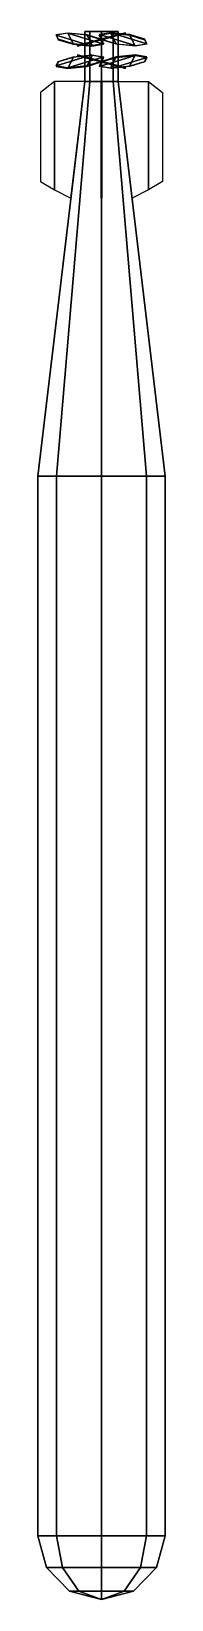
# Model space of a CAD drawing. Extents: x -0.23 to 0.23, y -2.82 to 2.82.
import ezdxf

# ---------------------------------------------------------------- set-up
doc = ezdxf.new("R2010")
doc.units = 0
doc.layers.add('TORPEDO', color=1, linetype='CONTINUOUS')

msp = doc.modelspace()

# ---------------------------------------------------------------- linework, layer by layer
at = {"layer": 'TORPEDO'}
for points in [[(-0.06, 2.82), (-0.0424, 2.82, -0.0424), (-0.0424, 2.64, -0.0424), (-0.06, 2.64)], [(-0.06, 2.82), (0.0424, 2.82, 0.0424), (0.06, 2.82), (-0.0424, 2.82, -0.0424)], [(-0.0424, 2.82, 0.0424), (-0.06, 2.82), (-0.06, 2.64), (-0.0424, 2.64, 0.0424)], [(-0.0424, 2.82, 0.0424), (0, 2.82, 0.06), (0.0424, 2.82, 0.0424), (-0.06, 2.82)], [(-0.0424, 2.82, -0.0424), (0.06, 2.82), (0.0424, 2.82, -0.0424), (0, 2.82, -0.06)], [(-0.0424, 2.82, -0.0424), (0, 2.82, -0.06), (0, 2.64, -0.06), (-0.0424, 2.64, -0.0424)], [(0, 2.82, 0.06), (-0.0424, 2.82, 0.0424), (-0.0424, 2.64, 0.0424), (0, 2.64, 0.06)], [(0, 2.82, -0.06), (0.0424, 2.82, -0.0424), (0.0424, 2.64, -0.0424), (0, 2.64, -0.06)], [(0.0424, 2.82, 0.0424), (0, 2.82, 0.06), (0, 2.64, 0.06), (0.0424, 2.64, 0.0424)], [(0.0424, 2.82, -0.0424), (0.06, 2.82), (0.06, 2.64), (0.0424, 2.64, -0.0424)], [(0.06, 2.82), (0.0424, 2.82, 0.0424), (0.0424, 2.64, 0.0424), (0.06, 2.64)], [(-0.1639, 2.8065, -0.0234), (-0.0346, 2.7667, -0.1201), (0.0078, 2.7736, -0.0662), (-0.1215, 2.8133, 0.0305)], [(-0.156, 2.79, -0.0898), (-0.1024, 2.7736, -0.1298), (-0.0346, 2.7667, -0.1201), (-0.1639, 2.8065, -0.0234)], [(-0.1558, 2.792, -0.0902), (-0.1637, 2.8084, -0.0238), (-0.1213, 2.8153, 0.0301), (-0.1022, 2.7755, -0.1303)], [(-0.1215, 2.8133, 0.0305), (0.0078, 2.7736, -0.0662), (-0.0001, 2.79, 0.0002), (-0.0537, 2.8065, 0.0403)], [(-0.1022, 2.7755, -0.1303), (-0.1213, 2.8153, 0.0301), (-0.0534, 2.8084, 0.0398), (-0.0343, 2.7687, -0.1205)], [(-0.0617, 2.7755, 0.1536), (0.0867, 2.8153, 0.09), (0.0612, 2.8084, 0.0264), (-0.0872, 2.7687, 0.09)], [(-0.0872, 2.7687, 0.09), (0.0612, 2.8084, 0.0264), (-0.0003, 2.792), (-0.0617, 2.7755, 0.0264)], [(0.0617, 2.8065, 0.1536), (-0.0867, 2.7667, 0.09), (-0.0612, 2.7736, 0.0264), (0.0872, 2.8133, 0.09)], [(0.0003, 2.79, 0.18), (-0.0612, 2.7736, 0.1536), (-0.0867, 2.7667, 0.09), (0.0617, 2.8065, 0.1536)], [(-0.0003, 2.792, 0.18), (0.0612, 2.8084, 0.1536), (0.0867, 2.8153, 0.09), (-0.0617, 2.7755, 0.1536)], [(0.0872, 2.8133, 0.09), (-0.0612, 2.7736, 0.0264), (0.0003, 2.79), (0.0617, 2.8065, 0.0264)], [(-0.0343, 2.7687, -0.1205), (-0.0534, 2.8084, 0.0398), (0.0001, 2.792, -0.0002), (0.008, 2.7755, -0.0666)], [(0.0343, 2.8133, -0.1205), (0.0534, 2.7736, 0.0398), (-0.0001, 2.79, -0.0002), (-0.008, 2.8065, -0.0666)], [(0.1639, 2.7755, -0.0234), (0.0346, 2.8153, -0.1201), (-0.0078, 2.8084, -0.0662), (0.1215, 2.7687, 0.0305)], [(0.1215, 2.7687, 0.0305), (-0.0078, 2.8084, -0.0662), (0.0001, 2.792, 0.0002), (0.0537, 2.7755, 0.0403)], [(0.1022, 2.8065, -0.1303), (0.1213, 2.7667, 0.0301), (0.0534, 2.7736, 0.0398), (0.0343, 2.8133, -0.1205)], [(0.156, 2.792, -0.0898), (0.1024, 2.8084, -0.1298), (0.0346, 2.8153, -0.1201), (0.1639, 2.7755, -0.0234)], [(0.1558, 2.79, -0.0902), (0.1637, 2.7736, -0.0238), (0.1213, 2.7667, 0.0301), (0.1022, 2.8065, -0.1303)], [(-0.156, 2.712, 0.0898), (-0.1024, 2.7284, 0.1298), (-0.0346, 2.7353, 0.1201), (-0.1639, 2.6955, 0.0234)], [(-0.1639, 2.6955, 0.0234), (-0.0346, 2.7353, 0.1201), (0.0078, 2.7284, 0.0662), (-0.1215, 2.6887, -0.0305)], [(-0.1558, 2.71, 0.0902), (-0.1637, 2.6936, 0.0238), (-0.1213, 2.6867, -0.0301), (-0.1022, 2.7265, 0.1303)], [(-0.1215, 2.6887, -0.0305), (0.0078, 2.7284, 0.0662), (-0.0001, 2.712, -0.0002), (-0.0537, 2.6955, -0.0403)], [(-0.1022, 2.7265, 0.1303), (-0.1213, 2.6867, -0.0301), (-0.0534, 2.6936, -0.0398), (-0.0343, 2.7333, 0.1205)], [(-0.0872, 2.7333, -0.09), (0.0612, 2.6936, -0.0264), (-0.0003, 2.71), (-0.0617, 2.7265, -0.0264)], [(-0.0617, 2.7265, -0.1536), (0.0867, 2.6867, -0.09), (0.0612, 2.6936, -0.0264), (-0.0872, 2.7333, -0.09)], [(0.0617, 2.6955, -0.1536), (-0.0867, 2.7353, -0.09), (-0.0612, 2.7284, -0.0264), (0.0872, 2.6887, -0.09)], [(0.0003, 2.712, -0.18), (-0.0612, 2.7284, -0.1536), (-0.0867, 2.7353, -0.09), (0.0617, 2.6955, -0.1536)], [(-0.0003, 2.71, -0.18), (0.0612, 2.6936, -0.1536), (0.0867, 2.6867, -0.09), (-0.0617, 2.7265, -0.1536)], [(0.0872, 2.6887, -0.09), (-0.0612, 2.7284, -0.0264), (0.0003, 2.712), (0.0617, 2.6955, -0.0264)], [(-0.0343, 2.7333, 0.1205), (-0.0534, 2.6936, -0.0398), (0.0001, 2.71, 0.0002), (0.008, 2.7265, 0.0666)], [(0.0343, 2.6887, 0.1205), (0.0534, 2.7284, -0.0398), (-0.0001, 2.712, 0.0002), (-0.008, 2.6955, 0.0666)], [(0.1215, 2.7333, -0.0305), (-0.0078, 2.6936, 0.0662), (0.0001, 2.71, -0.0002), (0.0537, 2.7265, -0.0403)], [(0.1639, 2.7265, 0.0234), (0.0346, 2.6867, 0.1201), (-0.0078, 2.6936, 0.0662), (0.1215, 2.7333, -0.0305)], [(0.1022, 2.6955, 0.1303), (0.1213, 2.7353, -0.0301), (0.0534, 2.7284, -0.0398), (0.0343, 2.6887, 0.1205)], [(0.156, 2.71, 0.0898), (0.1024, 2.6936, 0.1298), (0.0346, 2.6867, 0.1201), (0.1639, 2.7265, 0.0234)], [(0.1558, 2.712, 0.0902), (0.1637, 2.7284, 0.0238), (0.1213, 2.7353, -0.0301), (0.1022, 2.6955, 0.1303)], [(-0.1626, 1.22, -0.1626), (-0.23, 1.22), (-0.06, 2.64), (-0.0424, 2.64, -0.0424)], [(-0.23, 1.22), (-0.1626, 1.22, 0.1626), (-0.0424, 2.64, 0.0424), (-0.06, 2.64)], [(-0.17, 2.64, 0.001), (-0.22, 2.6, 0.001), (-0.22, 2.28, 0.001), (-0.17, 2.25, 0.001)], [(-0.17, 2.64, -0.001), (-0.22, 2.6, -0.001), (-0.22, 2.28, -0.001), (-0.17, 2.25, -0.001)], [(-0.06, 2.64, 0.001), (-0.17, 2.64, 0.001), (-0.17, 2.25, 0.001), (-0.1103, 2.2201, 0.001)], [(-0.06, 2.64, -0.001), (-0.17, 2.64, -0.001), (-0.17, 2.25, -0.001), (-0.1103, 2.2201, -0.001)], [(0, 1.22, -0.23), (-0.1626, 1.22, -0.1626), (-0.0424, 2.64, -0.0424), (0, 2.64, -0.06)], [(-0.1626, 1.22, 0.1626), (0, 1.22, 0.23), (0, 2.64, 0.06), (-0.0424, 2.64, 0.0424)], [(-0.001, 2.64, -0.17), (-0.001, 2.6, -0.22), (-0.001, 2.28, -0.22), (-0.001, 2.25, -0.17)], [(-0.001, 2.64, -0.06), (-0.001, 2.64, -0.17), (-0.001, 2.25, -0.17), (-0.001, 2.2201, -0.1103)], [(-0.001, 2.64, 0.17), (-0.001, 2.6, 0.22), (-0.001, 2.28, 0.22), (-0.001, 2.25, 0.17)], [(-0.001, 2.64, 0.06), (-0.001, 2.64, 0.17), (-0.001, 2.25, 0.17), (-0.001, 2.2201, 0.1103)], [(0.1626, 1.22, -0.1626), (0, 1.22, -0.23), (0, 2.64, -0.06), (0.0424, 2.64, -0.0424)], [(0, 1.22, 0.23), (0.1626, 1.22, 0.1626), (0.0424, 2.64, 0.0424), (0, 2.64, 0.06)], [(0.001, 2.64, -0.17), (0.001, 2.6, -0.22), (0.001, 2.28, -0.22), (0.001, 2.25, -0.17)], [(0.001, 2.64, -0.06), (0.001, 2.64, -0.17), (0.001, 2.25, -0.17), (0.001, 2.2201, -0.1103)], [(0.001, 2.64, 0.17), (0.001, 2.6, 0.22), (0.001, 2.28, 0.22), (0.001, 2.25, 0.17)], [(0.001, 2.64, 0.06), (0.001, 2.64, 0.17), (0.001, 2.25, 0.17), (0.001, 2.2201, 0.1103)], [(0.23, 1.22), (0.1626, 1.22, -0.1626), (0.0424, 2.64, -0.0424), (0.06, 2.64)], [(0.1626, 1.22, 0.1626), (0.23, 1.22), (0.06, 2.64), (0.0424, 2.64, 0.0424)], [(0.06, 2.64, -0.001), (0.17, 2.64, -0.001), (0.17, 2.25, -0.001), (0.1103, 2.2201, -0.001)], [(0.06, 2.64, 0.001), (0.17, 2.64, 0.001), (0.17, 2.25, 0.001), (0.1103, 2.2201, 0.001)], [(0.17, 2.64, -0.001), (0.22, 2.6, -0.001), (0.22, 2.28, -0.001), (0.17, 2.25, -0.001)], [(0.17, 2.64, 0.001), (0.22, 2.6, 0.001), (0.22, 2.28, 0.001), (0.17, 2.25, 0.001)], [(-0.1626, 1.22, 0.1626), (-0.23, 1.22), (-0.23, -2.59), (-0.1626, -2.59, 0.1626)], [(-0.23, 1.22), (-0.1626, 1.22, -0.1626), (-0.1626, -2.59, -0.1626), (-0.23, -2.59)], [(0, 1.22, 0.23), (-0.1626, 1.22, 0.1626), (-0.1626, -2.59, 0.1626), (0, -2.59, 0.23)], [(-0.1626, 1.22, -0.1626), (0, 1.22, -0.23), (0, -2.59, -0.23), (-0.1626, -2.59, -0.1626)], [(0.1626, 1.22, 0.1626), (0, 1.22, 0.23), (0, -2.59, 0.23), (0.1626, -2.59, 0.1626)], [(0, 1.22, -0.23), (0.1626, 1.22, -0.1626), (0.1626, -2.59, -0.1626), (0, -2.59, -0.23)], [(0.23, 1.22), (0.1626, 1.22, 0.1626), (0.1626, -2.59, 0.1626), (0.23, -2.59)], [(0.1626, 1.22, -0.1626), (0.23, 1.22), (0.23, -2.59), (0.1626, -2.59, -0.1626)], [(-0.1992, -2.705), (-0.23, -2.59), (-0.1626, -2.59, -0.1626), (-0.1408, -2.705, -0.1408)], [(-0.1408, -2.705, 0.1408), (-0.1626, -2.59, 0.1626), (-0.23, -2.59), (-0.1992, -2.705)], [(-0.1408, -2.705, -0.1408), (-0.1626, -2.59, -0.1626), (0, -2.59, -0.23), (0, -2.705, -0.1992)], [(0, -2.705, 0.1992), (0, -2.59, 0.23), (-0.1626, -2.59, 0.1626), (-0.1408, -2.705, 0.1408)], [(0, -2.705, -0.1992), (0, -2.59, -0.23), (0.1626, -2.59, -0.1626), (0.1408, -2.705, -0.1408)], [(0.1408, -2.705, 0.1408), (0.1626, -2.59, 0.1626), (0, -2.59, 0.23), (0, -2.705, 0.1992)], [(0.1408, -2.705, -0.1408), (0.1626, -2.59, -0.1626), (0.23, -2.59), (0.1992, -2.705)], [(0.1992, -2.705), (0.23, -2.59), (0.1626, -2.59, 0.1626), (0.1408, -2.705, 0.1408)], [(-0.115, -2.7892), (-0.1992, -2.705), (-0.1408, -2.705, -0.1408), (-0.0813, -2.7892, -0.0813)], [(-0.0813, -2.7892, 0.0813), (-0.1408, -2.705, 0.1408), (-0.1992, -2.705), (-0.115, -2.7892)], [(-0.0813, -2.7892, -0.0813), (-0.1408, -2.705, -0.1408), (0, -2.705, -0.1992), (0, -2.7892, -0.115)], [(0, -2.7892, 0.115), (0, -2.705, 0.1992), (-0.1408, -2.705, 0.1408), (-0.0813, -2.7892, 0.0813)], [(0, -2.7892, -0.115), (0, -2.705, -0.1992), (0.1408, -2.705, -0.1408), (0.0813, -2.7892, -0.0813)], [(0.0813, -2.7892, 0.0813), (0.1408, -2.705, 0.1408), (0, -2.705, 0.1992), (0, -2.7892, 0.115)], [(0.0813, -2.7892, -0.0813), (0.1408, -2.705, -0.1408), (0.1992, -2.705), (0.115, -2.7892)], [(0.115, -2.7892), (0.1992, -2.705), (0.1408, -2.705, 0.1408), (0.0813, -2.7892, 0.0813)], [(0, -2.82), (-0.115, -2.7892), (-0.0813, -2.7892, -0.0813), (0, -2.82)], [(0, -2.82), (-0.0813, -2.7892, 0.0813), (-0.115, -2.7892), (0, -2.82)], [(0, -2.82), (-0.0813, -2.7892, -0.0813), (0, -2.7892, -0.115), (0, -2.82)], [(0, -2.82), (0, -2.7892, 0.115), (-0.0813, -2.7892, 0.0813), (0, -2.82)], [(0, -2.82), (0, -2.7892, -0.115), (0.0813, -2.7892, -0.0813), (0, -2.82)], [(0, -2.82), (0.0813, -2.7892, -0.0813), (0.115, -2.7892), (0, -2.82)], [(0, -2.82), (0.115, -2.7892), (0.0813, -2.7892, 0.0813), (0, -2.82)], [(0, -2.82), (0.0813, -2.7892, 0.0813), (0, -2.7892, 0.115), (0, -2.82)]]:
    msp.add_3dface(points, dxfattribs=at)

doc.saveas('drawing.dxf')
